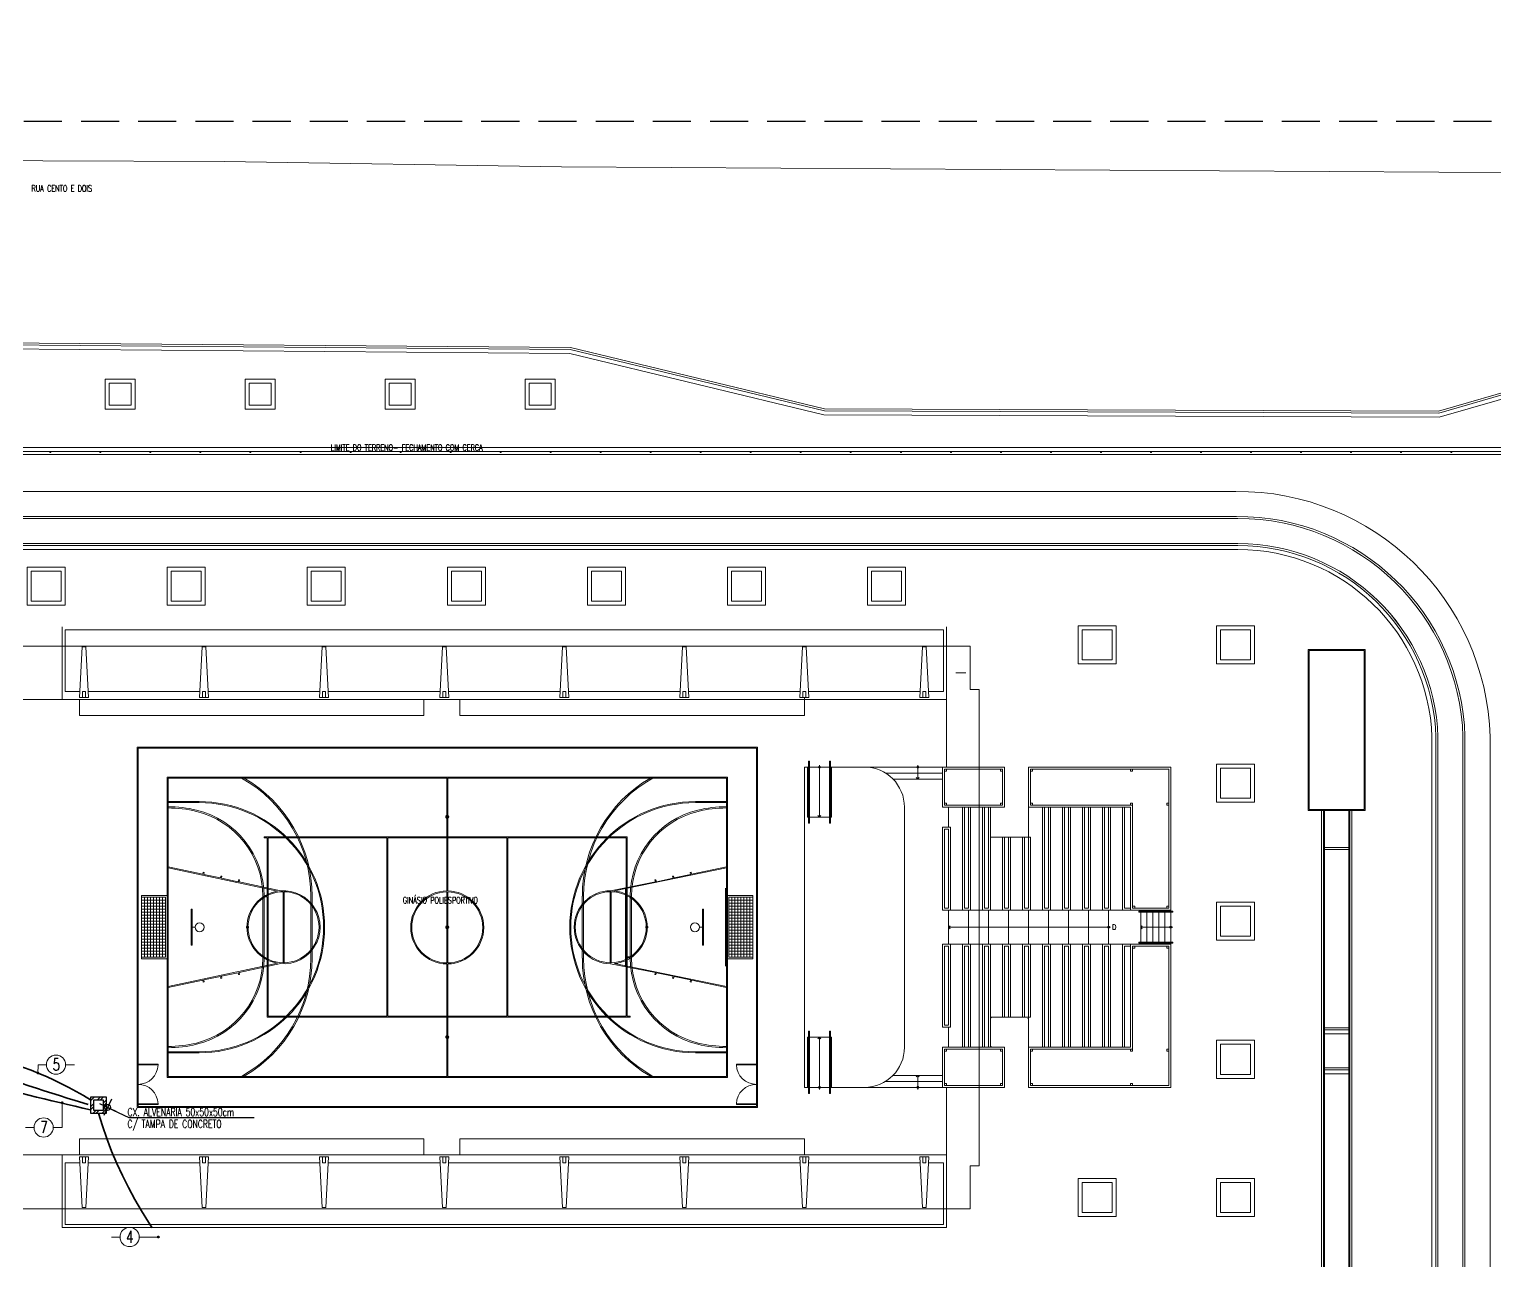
# Model space of a CAD drawing. Header units: millimetres. Extents: x 206 to 837, y 40 to 323.
# Drawn here: x 704.8 to 778.1, y 246.9 to 308.4 of the extents above; entities that cross this region are included whole.
import ezdxf
from ezdxf.enums import TextEntityAlignment as Align

# ---------------------------------------------------------------- set-up
doc = ezdxf.new("R2010")
doc.units = ezdxf.units.MM
doc.linetypes.add('CONTINUO', pattern=[0])
doc.linetypes.add('HIDDEN', pattern=[9.525, 6.35, -3.175])
for name, color, linetype, lineweight in [('I-ARQ', 8, 'Continuous', 0), ('I-CAIXAS', 3, 'Continuous', 30), ('I-ELET_PISO', 5, 'HIDDEN', 35), ('I-LIN_CHAMADA', 9, 'Continuous', 9), ('I-NORMO_ARQ', 9, 'Continuous', 0), ('I-TEXTOS', 2, 'Continuous', 25)]:
    doc.layers.add(name, color=color, linetype=linetype, lineweight=lineweight)
doc.styles.add('50-250', font='SIMPLEX.shx', dxfattribs={"height": 0.3})
doc.styles.add('ROMANS', font='ROMANS.SHX', dxfattribs={"height": 0.25})
doc.styles.get("Standard").update_dxf_attribs({"font": 'arial.ttf'})
doc.dimstyles.new('STANDARD$7', dxfattribs={"dimscale": 1.5, "dimtxt": 0.7, "dimasz": 0.15, "dimexe": 0.1, "dimexo": 0.05, "dimgap": 0.1, "dimtad": 1, "dimdec": 3, "dimzin": 4, "dimdsep": 46, "dimtxsty": 'ROMANS', "dimblk": 'DOT', "dimblk1": 'DOTSMALL', "dimblk2": 'DOTSMALL', "dimsah": 1, "dimcen": 0, "dimdle": 0.15, "dimse1": 1, "dimse2": 1, "dimclrd": 7, "dimclre": 8, "dimclrt": 256, "dimaunit": 1, "dimadec": 0, "dimazin": 0, "dimtfac": 0.006667, "dimtdec": 3, "dimtix": 1, "dimtmove": 2, "dimatfit": 3, "dimldrblk": 'DOTSMALL', "dimfxl": 1, "dimtolj": 1, "dimtzin": 4, "dimarcsym": 0})

# ---------------------------------------------------------------- blocks, each defined once
blk = doc.blocks.new('CANTEIRO')
at = {"layer": 'I-ARQ'}
for points in [[(-1.7, 0.75), (-0.2, 0.75), (-0.2, -0.75), (-1.7, -0.75)], [(-1.5, 0.55), (-0.4, 0.55), (-0.4, -0.55), (-1.5, -0.55)]]:
    blk.add_lwpolyline(points, close=True, dxfattribs=at)
blk = doc.blocks.new('A$C345B1117')
at = {"layer": 'I-ARQ'}
for p, q in [((0.665, 0), (0.665, 40)), ((0.765, 0), (0.765, 40)), ((0.815, 0), (0.815, 40)), ((2.035, 0), (2.035, 40)), ((2.085, 0), (2.085, 40)), ((2.185, 0), (2.185, 40)), ((0.815, 38.15), (2.035, 38.15)), ((0.815, 29.15), (2.035, 29.15)), ((0.815, 27.15), (2.035, 27.15)), ((0.815, 27.05), (2.035, 27.05)), ((0.815, 26.85), (2.035, 26.85)), ((0.665, 0), (2.185, 0))]:
    blk.add_line(p, q, dxfattribs=at)
for points in [[(0, 48.05), (2.85, 48.05), (2.85, 40), (0, 40)], [(0.05, 48), (2.8, 48), (2.8, 40.05), (0.05, 40.05)]]:
    blk.add_lwpolyline(points, close=True, dxfattribs=at)
for points in [[(2.035, 38.05), (0.815, 38.05)], [(2.035, 29.05), (0.815, 29.05)], [(0.815, 28.85), (2.035, 28.85)]]:
    blk.add_lwpolyline(points, dxfattribs=at)
blk = doc.blocks.new('CERCA')
at = {"layer": 'I-ARQ'}
blk.add_lwpolyline([(-0.025, 0), (0.025, 0), (0.025, -0.06), (-0.025, -0.06)], close=True, dxfattribs=at)
blk = doc.blocks.new('A$C5CFF228F')
at = {"layer": 'I-ARQ'}
for p, q in [((0, 15), (0, 0)), ((28, 15), (0, 15)), ((0.05, 14.95), (0.05, 13.775)), ((14, 14.95), (0.05, 14.95)), ((27.95, 14.95), (14.05, 14.95)), ((27.95, 13.775), (27.95, 14.95)), ((28, 0), (28, 15)), ((0.05, 14.475), (0.05, 14.475)), ((1.6, 13.775), (0.05, 13.775)), ((1.6, 13.725), (0.05, 13.725)), ((0.05, 13.725), (0.05, 10.515)), ((26.4, 13.775), (27.95, 13.775)), ((26.4, 13.725), (27.95, 13.725)), ((27.95, 10.515), (27.95, 13.725)), ((0.05, 10.515), (1.786, 10.146)), ((0.05, 10.464), (5.525, 9.301)), ((0.05, 10.464), (0.05, 4.536)), ((27.95, 10.464), (22.361, 9.315)), ((27.95, 10.515), (26.214, 10.146)), ((27.95, 4.536), (27.95, 10.464)), ((1.786, 10.146), (1.807, 10.244)), ((1.807, 10.244), (1.856, 10.234)), ((1.835, 10.136), (1.856, 10.234)), ((1.835, 10.136), (2.667, 9.959)), ((2.667, 9.959), (2.687, 10.057)), ((2.687, 10.057), (2.736, 10.047)), ((2.716, 9.949), (2.736, 10.047)), ((2.716, 9.949), (3.547, 9.772)), ((3.547, 9.772), (3.568, 9.87)), ((3.568, 9.87), (3.617, 9.86)), ((3.596, 9.762), (3.617, 9.86)), ((3.596, 9.762), (5.678, 9.32)), ((24.404, 9.762), (22.165, 9.324)), ((24.432, 9.87), (24.383, 9.86)), ((24.404, 9.762), (24.383, 9.86)), ((24.453, 9.772), (24.432, 9.87)), ((25.284, 9.949), (24.453, 9.772)), ((25.313, 10.057), (25.264, 10.047)), ((25.284, 9.949), (25.264, 10.047)), ((25.333, 9.959), (25.313, 10.057)), ((26.165, 10.136), (25.333, 9.959)), ((26.193, 10.244), (26.144, 10.234)), ((26.165, 10.136), (26.144, 10.234)), ((26.214, 10.146), (26.193, 10.244)), ((5.795, 5.725), (5.795, 9.275)), ((5.845, 5.725), (5.845, 9.275)), ((22.145, 5.725), (22.145, 9.275)), ((22.195, 5.725), (22.195, 9.275)), ((1.4, 7.5), (1.25, 7.5)), ((26.6, 7.5), (26.75, 7.5)), ((26.8, 7.55), (26.8, 7.45)), ((0.05, 4.536), (5.525, 5.699)), ((2.716, 5.051), (3.547, 5.228)), ((3.547, 5.228), (3.568, 5.13)), ((3.568, 5.13), (3.617, 5.14)), ((3.596, 5.238), (5.678, 5.68)), ((3.596, 5.238), (3.617, 5.14)), ((22.145, 5.725), (22.195, 5.725)), ((24.404, 5.238), (22.165, 5.676)), ((27.95, 4.536), (22.361, 5.685)), ((24.404, 5.238), (24.383, 5.14)), ((24.432, 5.13), (24.383, 5.14)), ((24.453, 5.228), (24.432, 5.13)), ((25.284, 5.051), (24.453, 5.228)), ((0.05, 4.485), (1.786, 4.854)), ((0.05, 4.485), (0.05, 1.275)), ((1.786, 4.854), (1.807, 4.756)), ((1.807, 4.756), (1.856, 4.766)), ((1.835, 4.864), (2.667, 5.041)), ((1.835, 4.864), (1.856, 4.766)), ((2.667, 5.041), (2.687, 4.943)), ((2.687, 4.943), (2.736, 4.953)), ((2.716, 5.051), (2.736, 4.953)), ((25.284, 5.051), (25.264, 4.953)), ((25.313, 4.943), (25.264, 4.953)), ((25.333, 5.041), (25.313, 4.943)), ((26.165, 4.864), (25.333, 5.041)), ((26.165, 4.864), (26.144, 4.766)), ((26.193, 4.756), (26.144, 4.766)), ((26.214, 4.854), (26.193, 4.756)), ((27.95, 4.485), (26.214, 4.854)), ((27.95, 1.275), (27.95, 4.485)), ((1.6, 1.275), (0.05, 1.275)), ((1.6, 1.225), (0.05, 1.225)), ((0.05, 1.225), (0.05, 0.05)), ((26.4, 1.275), (27.95, 1.275)), ((26.4, 1.225), (27.95, 1.225)), ((27.95, 0.051), (27.95, 1.225)), ((0.05, 0.05), (14, 0.05)), ((14.05, 0.051), (27.95, 0.051)), ((0, 0), (28, 0))]:
    blk.add_line(p, q, dxfattribs=at)
for points in [[(1.2, 6.6), (1.25, 6.6), (1.25, 8.4), (1.2, 8.4)], [(26.8, 6.6), (26.75, 6.6), (26.75, 8.4), (26.8, 8.4)]]:
    blk.add_lwpolyline(points, close=True, dxfattribs=at)
for centre in [(1.625, 7.5), (26.375, 7.5)]:
    blk.add_circle(centre, 0.225, dxfattribs=at)
for centre, radius, start, end in [((1.6, 7.5), 6.275, 270, 90), ((1.6, 7.5), 6.225, 270, 90), ((26.4, 7.5), 6.275, 90, 270), ((26.4, 7.5), 6.225, 90, 270), ((5.82, 7.5), 1.825, 265.55297, 94.44703), ((5.82, 7.5), 1.775, 270.80701, 89.19299), ((22.17, 7.5), 1.825, 90, 270), ((22.17, 7.5), 1.775, 90.80701, 269.19299)]:
    blk.add_arc(centre, radius, start, end, dxfattribs=at)
at = {"layer": 'I-ARQ', "linetype": 'HIDDEN'}
for centre, radius, start, end in [((5.82, 7.5), 1.825, 99.30306, 260.69694), ((5.82, 7.5), 1.775, 90.80701, 269.19299), ((22.17, 7.5), 1.775, 270.80701, 89.19299), ((22.17, 7.5), 1.825, 276.00435, 83.99565)]:
    blk.add_arc(centre, radius, start, end, dxfattribs=at)
blk = doc.blocks.new('A$C256961AF')
at = {"layer": 'I-ARQ'}
for p, q in [((18.3, 10.1), (0.15, 10.1)), ((0.15, 10.1), (0.15, 4.1)), ((6.125, 1.15), (6.125, 10.05)), ((6.175, 1.15), (6.175, 10.05)), ((12.125, 1.15), (12.125, 10.05)), ((12.175, 1.15), (12.175, 10.05)), ((18.3, 10.05), (18.15, 10.05)), ((18.15, 7.15), (18.15, 10.05)), ((18.3, 10.05), (18.3, 10.1)), ((18.3, 7.15), (18.15, 7.15)), ((18.15, 1.1), (18.15, 7.1)), ((18.15, 7.1), (18.3, 7.1)), ((18.3, 7.15), (18.3, 7.1)), ((0, 4.1), (0.15, 4.1)), ((0, 4.1), (0, 4.05)), ((0.15, 4.05), (0, 4.05)), ((0.15, 4.05), (0.15, 1.15)), ((0, 1.15), (0.15, 1.15)), ((0, 1.15), (0, 1.1)), ((0, 1.1), (18.15, 1.1))]:
    blk.add_line(p, q, dxfattribs=at)
at = {"layer": 'I-ARQ', "const_width": 0.095}
for points in [[(9.202, 11.1, -1), (9.097, 11.1, -1)], [(9.202, 0.1, -1), (9.097, 0.1, -1)]]:
    blk.add_lwpolyline(points, format="xyb", close=True, dxfattribs=at)
at = {"layer": 'I-ARQ'}
for points in [[(6.125, 10.05), (0.2, 10.05), (0.2, 1.15), (6.125, 1.15)], [(9.125, 10.05), (6.175, 10.05)], [(12.125, 10.05), (9.175, 10.05)], [(12.175, 1.15), (18.1, 1.15), (18.1, 10.05), (12.175, 10.05)], [(6.175, 1.15), (9.125, 1.15)], [(9.175, 1.15), (12.125, 1.15)]]:
    blk.add_lwpolyline(points, dxfattribs=at)
blk = doc.blocks.new('_Open90')
at = {"color": 0, "linetype": 'ByBlock', "lineweight": -2}
for p, q in [((0, 0), (-1, 0)), ((-0.5, 0.5), (0, 0)), ((0, 0), (-0.5, -0.5))]:
    blk.add_line(p, q, dxfattribs=at)
blk = doc.blocks.new('CX50X50')
at = {"layer": 'I-CAIXAS', "lineweight": 0}
h = blk.add_hatch(dxfattribs=at)
h.set_pattern_fill('STEEL', color=9, scale=0.1, style=0)
h.set_pattern_definition([(45, (0, 0), (-0.2245, 0.2245), []), (45, (0, 0.15875), (-0.2245, 0.2245), [])])
h.paths.add_polyline_path([(0.4, 0.4), (-0.4, 0.4), (-0.4, -0.4), (0.4, -0.4)])
h.paths.add_polyline_path([(0.25, -0.25), (-0.25, -0.25), (-0.25, 0.25), (0.25, 0.25)], flags=16)
at = {"layer": 'I-CAIXAS'}
for points in [[(0.4, 0.4), (-0.4, 0.4), (-0.4, -0.4), (0.4, -0.4)], [(0.25, 0.25), (-0.25, 0.25), (-0.25, -0.25), (0.25, -0.25)]]:
    blk.add_lwpolyline(points, close=True, dxfattribs=at)
blk = doc.blocks.new('DOT')
for p, q in [((1.5, 0), (-1.5, 0)), ((0, -1.5), (0, 1.5))]:
    blk.add_line(p, q)
blk.add_circle((0, 0), 0.5)

msp = doc.modelspace()

# ---------------------------------------------------------------- hatches: boundary and pattern name
at = {"layer": 'I-LIN_CHAMADA'}
for points in [[(705.335, 256.238, -1), (705.186, 256.238, -1)], [(706.394, 254.754, 1), (706.543, 254.754, 1)], [(711.197, 248.046, 1), (711.346, 248.046, 1)]]:
    msp.add_hatch(color=256, dxfattribs=at).paths.add_polyline_path(points)

# ---------------------------------------------------------------- linework, layer by layer
at = {"linetype": 'HIDDEN', "ltscale": 0.3}
msp.add_lwpolyline([(644.545, 303.79), (779.432, 303.79), (779.432, 188.6), (644.545, 188.6)], close=True, dxfattribs=at)
at = {"layer": 'I-ARQ'}
for p, q in [((655.658, 292.986), (731.853, 292.383)), ((655.742, 293.085), (731.866, 292.483)), ((655.49, 292.787), (731.829, 292.183)), ((731.829, 292.183), (744.53, 289.117)), ((731.853, 292.383), (744.555, 289.317)), ((731.866, 292.483), (744.567, 289.417)), ((744.555, 289.317), (775.255, 289.196)), ((744.567, 289.417), (775.241, 289.296)), ((744.53, 289.117), (775.283, 288.996)), ((793.388, 287.292), (666.379, 287.292)), ((793.388, 287.292), (666.379, 287.292)), ((793.242, 287.142), (666.379, 287.142)), ((793.181, 287.492), (666.462, 287.492)), ((765.118, 285.291), (666.441, 285.291)), ((765.149, 284.041), (666.441, 284.041)), ((765.224, 283.941), (677.004, 283.941)), ((706.467, 278.522), (706.467, 274.892)), ((706.617, 278.372), (750.501, 278.372)), ((706.617, 278.372), (706.617, 275.292)), ((750.501, 275.292), (750.501, 278.372)), ((750.651, 274.892), (750.651, 278.522)), ((687.294, 277.554), (751.844, 277.554)), ((751.844, 277.554), (751.844, 275.404)), ((751.844, 277.554), (751.844, 275.404)), ((751.844, 275.404), (751.844, 277.554)), ((751.844, 275.404), (752.294, 275.404)), ((752.294, 275.404), (752.294, 251.604)), ((706.467, 274.892), (702.651, 274.892)), ((706.467, 274.892), (750.651, 274.892)), ((706.617, 275.292), (707.35, 275.292)), ((707.334, 274.892), (707.334, 274.092)), ((707.634, 274.992), (707.484, 274.992)), ((707.768, 275.292), (713.35, 275.292)), ((713.634, 274.992), (713.484, 274.992)), ((713.768, 275.292), (719.35, 275.292)), ((719.634, 274.992), (719.484, 274.992)), ((719.768, 275.292), (725.35, 275.292)), ((724.547, 274.092), (724.547, 274.892)), ((725.634, 274.992), (725.484, 274.992)), ((725.768, 275.292), (731.35, 275.292)), ((726.347, 274.092), (726.347, 274.892)), ((731.634, 274.992), (731.484, 274.992)), ((731.768, 275.292), (737.35, 275.292)), ((737.634, 274.992), (737.484, 274.992)), ((737.768, 275.292), (743.35, 275.292)), ((743.559, 274.992), (743.559, 274.092)), ((743.768, 275.292), (749.35, 275.292)), ((750.501, 275.292), (749.768, 275.292)), ((750.651, 274.892), (750.651, 271.522)), ((707.334, 274.092), (724.547, 274.092)), ((726.347, 274.092), (743.559, 274.092)), ((710.209, 256.672), (710.209, 272.522)), ((710.209, 272.522), (741.209, 272.522)), ((710.259, 272.472), (741.159, 272.472)), ((710.259, 256.672), (710.259, 272.472)), ((741.159, 272.472), (741.159, 256.672)), ((741.209, 272.522), (741.209, 256.672)), ((774.919, 273.014), (774.919, 206.008)), ((775.119, 273.014), (775.119, 206.008)), ((775.219, 273.017), (775.219, 205.925)), ((775.219, 273.017), (775.219, 205.925)), ((776.469, 273.037), (776.469, 205.925)), ((776.569, 273.047), (776.569, 206)), ((777.82, 273.027), (777.819, 206.031)), ((743.759, 271.822), (743.759, 268.722)), ((743.809, 271.822), (743.759, 271.822)), ((743.809, 271.822), (743.809, 268.722)), ((744.809, 271.822), (744.809, 268.722)), ((744.859, 271.822), (744.809, 271.822)), ((744.859, 271.822), (744.859, 268.722)), ((711.709, 256.022), (711.709, 271.022)), ((711.709, 271.022), (739.709, 271.022)), ((711.759, 269.542), (711.759, 270.972)), ((711.759, 270.972), (715.428, 270.972)), ((715.558, 270.972), (725.684, 270.972)), ((725.684, 265.336), (725.684, 270.972)), ((735.86, 270.972), (725.734, 270.972)), ((725.734, 265.336), (725.734, 270.972)), ((739.659, 270.972), (735.989, 270.972)), ((739.659, 270.972), (739.659, 256.072)), ((739.709, 271.022), (739.709, 256.022)), ((743.559, 269.022), (743.559, 271.522)), ((743.709, 271.522), (743.559, 271.522)), ((743.709, 269.022), (743.709, 271.522)), ((743.759, 271.522), (743.709, 271.522)), ((744.809, 271.522), (743.809, 271.522)), ((744.909, 271.522), (744.859, 271.522)), ((746.559, 271.522), (744.909, 271.522)), ((744.909, 269.022), (744.909, 271.522)), ((750.462, 271.522), (746.559, 271.522)), ((750.462, 271.222), (747.613, 271.222)), ((750.562, 269.622), (750.562, 271.422)), ((750.562, 271.422), (753.462, 271.422)), ((753.462, 271.422), (753.462, 269.622)), ((753.562, 269.522), (753.562, 271.522)), ((754.762, 269.522), (754.762, 271.522)), ((754.862, 271.422), (761.762, 271.422)), ((754.862, 269.622), (754.862, 271.422)), ((761.762, 271.422), (761.762, 264.472)), ((750.462, 270.922), (747.987, 270.922)), ((711.759, 257.566), (711.759, 269.478)), ((748.559, 269.522), (748.559, 257.522)), ((753.462, 269.622), (750.562, 269.622)), ((750.762, 268.522), (750.762, 269.522)), ((754.762, 268.022), (754.762, 269.522)), ((759.962, 269.622), (754.862, 269.622)), ((759.962, 264.472), (759.962, 269.622)), ((743.559, 269.022), (743.559, 258.022)), ((743.759, 269.022), (743.709, 269.022)), ((744.809, 269.022), (743.809, 269.022)), ((744.909, 269.022), (744.859, 269.022)), ((743.809, 268.722), (743.759, 268.722)), ((744.859, 268.722), (744.809, 268.722)), ((753.462, 268.022), (752.862, 268.022)), ((754.762, 268.022), (753.562, 268.022)), ((710.429, 265.102), (711.709, 265.102)), ((710.429, 265.102), (710.429, 261.942)), ((710.429, 265.102), (710.429, 265.022)), ((711.709, 265.102), (711.709, 261.942)), ((725.684, 261.736), (725.684, 265.286)), ((725.734, 261.736), (725.734, 265.286)), ((734.619, 261.579), (734.619, 265.465)), ((734.699, 261.579), (734.699, 265.465)), ((739.619, 261.579), (739.619, 265.465)), ((739.699, 261.579), (739.699, 265.465)), ((739.709, 265.102), (739.709, 261.942)), ((740.989, 265.102), (739.709, 265.102)), ((740.989, 265.102), (740.989, 261.942)), ((710.429, 265.022), (711.629, 265.022)), ((710.429, 264.872), (711.629, 264.872)), ((710.429, 264.722), (711.629, 264.722)), ((710.429, 264.572), (711.629, 264.572)), ((710.429, 264.422), (711.629, 264.422)), ((710.579, 265.022), (710.579, 262.022)), ((710.729, 265.022), (710.729, 262.022)), ((710.879, 265.022), (710.879, 262.022)), ((711.029, 265.022), (711.029, 262.022)), ((711.179, 265.022), (711.179, 262.022)), ((711.329, 265.022), (711.329, 262.022)), ((711.479, 265.022), (711.479, 262.022)), ((711.629, 265.022), (711.629, 262.022)), ((716.497, 261.971), (716.497, 265.073)), ((716.561, 261.971), (716.561, 265.073)), ((718.893, 261.971), (718.893, 265.073)), ((718.956, 261.971), (718.956, 265.073)), ((732.461, 261.971), (732.461, 265.073)), ((732.525, 261.971), (732.525, 265.073)), ((734.856, 261.971), (734.856, 265.073)), ((734.92, 261.971), (734.92, 265.073)), ((739.789, 265.022), (739.789, 262.022)), ((740.989, 265.022), (739.789, 265.022)), ((739.789, 264.872), (740.989, 264.872)), ((739.789, 264.722), (740.989, 264.722)), ((739.789, 264.572), (740.989, 264.572)), ((739.789, 264.422), (740.989, 264.422)), ((739.939, 265.022), (739.939, 262.022)), ((740.089, 265.022), (740.089, 262.022)), ((740.239, 265.022), (740.239, 262.022)), ((740.389, 265.022), (740.389, 262.022)), ((740.539, 265.022), (740.539, 262.022)), ((740.689, 265.022), (740.689, 262.022)), ((740.839, 265.022), (740.839, 262.022)), ((759.862, 264.372), (750.562, 264.372)), ((750.762, 262.672), (750.762, 264.372)), ((751.762, 262.672), (751.762, 264.372)), ((752.762, 262.672), (752.762, 264.372)), ((753.762, 262.672), (753.762, 264.372)), ((754.762, 262.672), (754.762, 264.372)), ((755.762, 262.672), (755.762, 264.372)), ((756.762, 262.672), (756.762, 264.372)), ((757.762, 262.672), (757.762, 264.372)), ((758.762, 262.672), (758.762, 264.372)), ((761.762, 264.472), (759.962, 264.472)), ((760.362, 264.322), (760.362, 264.372)), ((760.662, 264.322), (760.662, 264.372)), ((760.962, 264.322), (760.962, 264.372)), ((761.262, 264.322), (761.262, 264.372)), ((761.562, 264.322), (761.562, 264.372)), ((761.862, 264.322), (761.862, 264.372)), ((710.429, 264.272), (711.629, 264.272)), ((710.429, 264.122), (711.629, 264.122)), ((710.429, 263.972), (711.629, 263.972)), ((710.429, 263.822), (711.629, 263.822)), ((710.429, 263.672), (711.629, 263.672)), ((739.789, 264.272), (740.989, 264.272)), ((739.789, 264.122), (740.989, 264.122)), ((739.789, 263.972), (740.989, 263.972)), ((739.789, 263.822), (740.989, 263.822)), ((739.789, 263.672), (740.989, 263.672)), ((760.262, 264.272), (760.262, 264.322)), ((760.262, 264.322), (761.962, 264.322)), ((760.262, 264.272), (761.962, 264.272)), ((760.362, 262.772), (760.362, 264.272)), ((760.662, 262.772), (760.662, 264.272)), ((760.962, 262.772), (760.962, 264.272)), ((761.262, 262.772), (761.262, 264.272)), ((761.562, 262.772), (761.562, 264.272)), ((761.862, 262.772), (761.862, 264.272)), ((761.962, 264.272), (761.962, 264.322)), ((710.429, 263.522), (711.629, 263.522)), ((710.429, 263.372), (711.629, 263.372)), ((710.429, 263.222), (711.629, 263.222)), ((710.429, 263.072), (711.629, 263.072)), ((710.429, 262.922), (711.629, 262.922)), ((739.789, 263.522), (740.989, 263.522)), ((739.789, 263.372), (740.989, 263.372)), ((739.789, 263.222), (740.989, 263.222)), ((739.789, 263.072), (740.989, 263.072)), ((739.789, 262.922), (740.989, 262.922)), ((710.429, 262.772), (711.629, 262.772)), ((710.429, 262.622), (711.629, 262.622)), ((710.429, 262.472), (711.629, 262.472)), ((710.429, 262.322), (711.629, 262.322)), ((710.429, 262.172), (711.629, 262.172)), ((739.789, 262.772), (740.989, 262.772)), ((739.789, 262.622), (740.989, 262.622)), ((739.789, 262.472), (740.989, 262.472)), ((739.789, 262.322), (740.989, 262.322)), ((739.789, 262.172), (740.989, 262.172)), ((759.862, 262.672), (750.562, 262.672)), ((756.462, 262.672), (756.862, 262.672)), ((761.762, 262.572), (759.962, 262.572)), ((759.962, 262.572), (759.962, 257.422)), ((760.262, 262.772), (760.262, 262.722)), ((760.262, 262.772), (761.962, 262.772)), ((760.262, 262.722), (761.962, 262.722)), ((760.362, 262.672), (760.362, 262.722)), ((760.662, 262.672), (760.662, 262.722)), ((760.962, 262.672), (760.962, 262.722)), ((761.262, 262.672), (761.262, 262.722)), ((761.562, 262.672), (761.562, 262.722)), ((761.762, 255.622), (761.762, 262.572)), ((761.862, 262.672), (761.862, 262.722)), ((761.962, 262.772), (761.962, 262.722)), ((710.429, 262.022), (711.629, 262.022)), ((710.429, 262.022), (710.429, 261.942)), ((710.429, 261.942), (711.709, 261.942)), ((725.684, 256.072), (725.684, 261.686)), ((725.734, 256.072), (725.734, 261.686)), ((740.989, 261.942), (739.709, 261.942)), ((740.989, 262.022), (739.789, 262.022)), ((750.762, 258.522), (750.762, 257.522)), ((752.862, 258.972), (752.912, 259.022)), ((753.462, 259.022), (752.862, 259.022)), ((752.862, 258.816), (752.862, 258.816)), ((752.862, 258.505), (752.862, 258.505)), ((754.762, 259.022), (753.562, 259.022)), ((754.729, 258.972), (754.762, 258.939)), ((754.762, 259.022), (754.762, 257.522)), ((743.559, 258.022), (743.559, 255.522)), ((743.759, 258.022), (743.709, 258.022)), ((743.709, 258.022), (743.709, 255.522)), ((743.759, 258.322), (743.759, 255.222)), ((743.809, 258.322), (743.759, 258.322)), ((743.809, 258.322), (743.809, 255.222)), ((744.809, 258.022), (743.809, 258.022)), ((744.809, 258.322), (744.809, 255.222)), ((744.859, 258.322), (744.809, 258.322)), ((744.859, 258.322), (744.859, 255.222)), ((744.909, 258.022), (744.859, 258.022)), ((744.909, 258.022), (744.909, 255.522)), ((752.862, 258.194), (752.862, 258.194)), ((752.862, 257.883), (752.862, 257.883)), ((711.759, 256.072), (711.759, 257.502)), ((753.462, 257.422), (750.562, 257.422)), ((750.562, 257.422), (750.562, 255.622)), ((752.862, 257.572), (752.912, 257.522)), ((752.862, 257.572), (752.862, 257.572)), ((753.462, 255.622), (753.462, 257.422)), ((753.562, 257.522), (753.562, 255.522)), ((753.562, 257.494), (753.562, 257.494)), ((753.562, 257.183), (753.562, 257.183)), ((754.762, 257.522), (754.762, 255.522)), ((759.962, 257.422), (754.862, 257.422)), ((754.862, 257.422), (754.862, 255.622)), ((710.209, 256.672), (710.209, 254.672)), ((710.259, 256.672), (710.209, 256.672)), ((710.259, 256.672), (710.259, 254.672)), ((741.159, 256.673), (741.159, 254.672)), ((741.159, 256.672), (741.209, 256.672)), ((741.209, 254.672), (741.209, 256.672)), ((753.562, 256.872), (753.562, 256.872)), ((753.562, 256.561), (753.562, 256.561)), ((739.709, 256.022), (711.709, 256.022)), ((715.428, 256.072), (711.759, 256.072)), ((725.684, 256.072), (715.558, 256.072)), ((735.86, 256.072), (725.734, 256.072)), ((739.659, 256.072), (735.989, 256.072)), ((750.462, 255.822), (747.613, 255.822)), ((750.462, 256.122), (747.987, 256.122)), ((750.562, 255.622), (753.462, 255.622)), ((753.562, 256.249), (753.562, 256.249)), ((753.562, 255.938), (753.562, 255.938)), ((753.562, 255.627), (753.562, 255.627)), ((754.862, 255.622), (761.762, 255.622)), ((743.709, 255.522), (743.559, 255.522)), ((743.759, 255.522), (743.709, 255.522)), ((743.809, 255.222), (743.759, 255.222)), ((744.809, 255.522), (743.809, 255.522)), ((744.609, 255.522), (744.809, 255.522)), ((744.859, 255.222), (744.809, 255.222)), ((744.909, 255.522), (744.859, 255.522)), ((744.909, 255.522), (746.559, 255.522)), ((750.462, 255.522), (746.559, 255.522)), ((750.651, 252.152), (750.651, 255.522)), ((710.259, 254.672), (710.209, 254.672)), ((710.209, 254.522), (710.209, 254.672)), ((725.709, 254.522), (710.209, 254.522)), ((710.259, 254.572), (710.259, 254.672)), ((725.709, 254.572), (710.259, 254.572)), ((741.159, 254.572), (725.709, 254.572)), ((741.209, 254.522), (725.709, 254.522)), ((741.209, 254.672), (741.159, 254.672)), ((741.159, 254.672), (741.159, 254.572)), ((741.209, 254.672), (741.209, 254.522)), ((724.547, 252.952), (707.334, 252.952)), ((707.334, 252.152), (707.334, 252.952)), ((724.547, 252.952), (724.547, 252.152)), ((743.559, 252.952), (726.347, 252.952)), ((726.347, 252.952), (726.347, 252.152)), ((743.559, 252.952), (743.559, 252.152)), ((706.467, 252.152), (702.651, 252.152)), ((706.467, 248.522), (706.467, 252.152)), ((707.334, 252.152), (706.467, 252.152)), ((743.784, 252.152), (707.334, 252.152)), ((750.651, 252.152), (711.468, 252.152)), ((750.651, 252.152), (750.651, 248.522)), ((707.35, 251.752), (706.617, 251.752)), ((706.617, 248.672), (706.617, 251.752)), ((713.35, 251.752), (707.768, 251.752)), ((719.35, 251.752), (713.768, 251.752)), ((725.35, 251.752), (719.768, 251.752)), ((731.35, 251.752), (725.768, 251.752)), ((737.35, 251.752), (731.768, 251.752)), ((743.35, 251.752), (737.768, 251.752)), ((749.35, 251.752), (743.768, 251.752)), ((749.768, 251.752), (750.501, 251.752)), ((750.501, 251.752), (750.501, 248.672)), ((752.294, 251.604), (751.844, 251.604)), ((751.844, 251.604), (751.844, 249.454)), ((751.844, 249.454), (687.294, 249.454)), ((706.467, 248.522), (750.651, 248.522)), ((706.617, 248.672), (750.501, 248.672))]:
    msp.add_line(p, q, dxfattribs=at)
at = {"layer": 'I-ARQ', "linetype": 'CONTINUO'}
for p, q in [((775.241, 289.296), (785.285, 292.212)), ((775.255, 289.196), (785.299, 292.112)), ((775.283, 288.996), (785.328, 291.912))]:
    msp.add_line(p, q, dxfattribs=at)
at = {"layer": 'I-ARQ', "linetype": 'HIDDEN'}
msp.add_line((751.118, 276.222), (751.618, 276.222), dxfattribs=at)
at = {"layer": 'I-ARQ'}
for points in [[(775.266, 301.235), (786.508, 301.213), (800.819, 301.088), (833.156, 300.833), (836.413, 302.276), (836.697, 308.379)], [(694.247, 307.571), (694.267, 303.891), (696.581, 301.879), (705.499, 301.804), (714.588, 301.768), (731.424, 301.515), (775.266, 301.235)], [(707.484, 274.992), (707.484, 275.292), (707.634, 275.292), (707.634, 274.992)], [(713.484, 274.992), (713.484, 275.292), (713.634, 275.292), (713.634, 274.992)], [(719.484, 274.992), (719.484, 275.292), (719.634, 275.292), (719.634, 274.992)], [(725.484, 274.992), (725.484, 275.292), (725.634, 275.292), (725.634, 274.992)], [(731.484, 274.992), (731.484, 275.292), (731.634, 275.292), (731.634, 274.992)], [(737.484, 274.992), (737.484, 275.292), (737.634, 275.292), (737.634, 274.992)], [(743.484, 274.992), (743.484, 275.292), (743.634, 275.292), (743.634, 274.992), (743.484, 274.992)], [(749.484, 274.992), (749.484, 275.292), (749.634, 275.292), (749.634, 274.992)], [(744.309, 269.172), (744.309, 271.622)], [(749.225, 271.072), (749.225, 271.622)], [(753.562, 269.522), (750.462, 269.522), (750.462, 271.522), (753.562, 271.522)], [(754.762, 271.522), (761.862, 271.522), (761.862, 264.372), (759.862, 264.372), (759.862, 269.522), (754.762, 269.522)], [(751.862, 269.522), (751.462, 269.522), (751.462, 264.372), (751.862, 264.372), (751.862, 269.522)], [(752.862, 269.522), (752.462, 269.522), (752.462, 264.372), (752.862, 264.372), (752.862, 269.522)], [(755.862, 269.522), (755.462, 269.522), (755.462, 264.372), (755.862, 264.372), (755.862, 269.522)], [(756.862, 269.522), (756.462, 269.522), (756.462, 264.372), (756.862, 264.372), (756.862, 269.522)], [(757.862, 269.522), (757.462, 269.522), (757.462, 264.372), (757.862, 264.372), (757.862, 269.522)], [(758.862, 269.522), (758.462, 269.522), (758.462, 264.372), (758.862, 264.372), (758.862, 269.522)], [(759.862, 269.522), (759.462, 269.522), (759.462, 264.372), (759.862, 264.372), (759.862, 269.522)], [(750.862, 268.522), (750.462, 268.522), (750.462, 264.372), (750.862, 264.372), (750.862, 268.522)], [(753.862, 268.022), (753.462, 268.022), (753.462, 264.372), (753.862, 264.372), (753.862, 268.022)], [(754.862, 268.022), (754.462, 268.022), (754.462, 264.372), (754.862, 264.372), (754.862, 268.022)], [(750.912, 263.522), (758.862, 263.522)], [(760.512, 263.522), (761.962, 263.522)], [(750.862, 258.522), (750.462, 258.522), (750.462, 262.672), (750.862, 262.672), (750.862, 258.522)], [(751.862, 257.522), (751.462, 257.522), (751.462, 262.672), (751.862, 262.672), (751.862, 257.522)], [(752.862, 257.522), (752.462, 257.522), (752.462, 262.672), (752.862, 262.672), (752.862, 257.522)], [(753.862, 259.022), (753.462, 259.022), (753.462, 262.672), (753.862, 262.672), (753.862, 259.022)], [(754.862, 259.022), (754.462, 259.022), (754.462, 262.672), (754.862, 262.672), (754.862, 259.022)], [(754.762, 255.522), (761.862, 255.522), (761.862, 262.672), (759.862, 262.672), (759.862, 257.522), (754.762, 257.522)], [(755.862, 257.522), (755.462, 257.522), (755.462, 262.672), (755.862, 262.672), (755.862, 257.522)], [(756.862, 257.522), (756.462, 257.522), (756.462, 262.672), (756.862, 262.672), (756.862, 257.522)], [(757.862, 257.522), (757.462, 257.522), (757.462, 262.672), (757.862, 262.672), (757.862, 257.522)], [(758.862, 257.522), (758.462, 257.522), (758.462, 262.672), (758.862, 262.672), (758.862, 257.522)], [(759.862, 257.522), (759.462, 257.522), (759.462, 262.672), (759.862, 262.672), (759.862, 257.522)], [(744.309, 257.872), (744.309, 255.422)], [(753.562, 257.522), (750.462, 257.522), (750.462, 255.522), (753.562, 255.522)], [(749.225, 255.972), (749.225, 255.422)], [(725.634, 252.052), (725.634, 251.752)]]:
    msp.add_lwpolyline(points, dxfattribs=at)
for points in [[(775.219, 273.017, 0.40469), (765.224, 282.691, 0), (677.004, 282.691, 3059019602.697577)], [(775.119, 273.014, 0.40469), (765.224, 282.591), (677.004, 282.591)], [(774.919, 273.008, 0.40469), (765.224, 282.391), (677.004, 282.391)]]:
    msp.add_lwpolyline(points, format="xyb", dxfattribs=at)
for points in [[(706.617, 279.615), (706.617, 281.515), (704.717, 281.515), (704.717, 279.615)], [(706.417, 279.815), (706.417, 281.315), (704.917, 281.315), (704.917, 279.815)], [(713.617, 279.615), (713.617, 281.515), (711.717, 281.515), (711.717, 279.615)], [(713.417, 279.815), (713.417, 281.315), (711.917, 281.315), (711.917, 279.815)], [(720.617, 279.615), (720.617, 281.515), (718.717, 281.515), (718.717, 279.615)], [(720.417, 279.815), (720.417, 281.315), (718.917, 281.315), (718.917, 279.815)], [(727.617, 279.615), (727.617, 281.515), (725.717, 281.515), (725.717, 279.615)], [(727.417, 279.815), (727.417, 281.315), (725.917, 281.315), (725.917, 279.815)], [(734.617, 279.615), (734.617, 281.515), (732.717, 281.515), (732.717, 279.615)], [(734.417, 279.815), (734.417, 281.315), (732.917, 281.315), (732.917, 279.815)], [(741.617, 279.615), (741.617, 281.515), (739.717, 281.515), (739.717, 279.615)], [(741.417, 279.815), (741.417, 281.315), (739.917, 281.315), (739.917, 279.815)], [(748.617, 279.615), (748.617, 281.515), (746.717, 281.515), (746.717, 279.615)], [(748.417, 279.815), (748.417, 281.315), (746.917, 281.315), (746.917, 279.815)], [(759.145, 276.672), (759.145, 278.572), (757.245, 278.572), (757.245, 276.672)], [(758.945, 276.872), (758.945, 278.372), (757.445, 278.372), (757.445, 276.872)], [(766.045, 276.672), (766.045, 278.572), (764.145, 278.572), (764.145, 276.672)], [(765.845, 276.872), (765.845, 278.372), (764.345, 278.372), (764.345, 276.872)], [(707.784, 274.992), (707.651, 277.522), (707.467, 277.522), (707.334, 274.992)], [(713.334, 274.992), (713.784, 274.992), (713.651, 277.522), (713.467, 277.522)], [(719.334, 274.992), (719.784, 274.992), (719.651, 277.522), (719.467, 277.522)], [(725.334, 274.992), (725.784, 274.992), (725.651, 277.522), (725.467, 277.522)], [(731.784, 274.992), (731.651, 277.522), (731.467, 277.522), (731.334, 274.992)], [(737.784, 274.992), (737.651, 277.522), (737.467, 277.522), (737.334, 274.992)], [(743.467, 277.522), (743.334, 274.992), (743.784, 274.992), (743.651, 277.522)], [(749.467, 277.522), (749.334, 274.992), (749.784, 274.992), (749.651, 277.522)], [(739.709, 256.022), (711.709, 256.022), (711.709, 271.022), (739.709, 271.022)], [(750.662, 271.422), (750.562, 271.422), (750.562, 271.322), (750.662, 271.322)], [(753.462, 271.422), (753.362, 271.422), (753.362, 271.322), (753.462, 271.322)], [(754.962, 271.422), (754.862, 271.422), (754.862, 271.322), (754.962, 271.322)], [(759.962, 271.422), (759.862, 271.422), (759.862, 271.322), (759.962, 271.322)], [(766.045, 269.772), (766.045, 271.672), (764.145, 271.672), (764.145, 269.772)], [(765.845, 269.972), (765.845, 271.472), (764.345, 271.472), (764.345, 269.972)], [(750.662, 269.722), (750.562, 269.722), (750.562, 269.622), (750.662, 269.622)], [(751.762, 269.522), (751.562, 269.522), (751.562, 264.472), (751.762, 264.472)], [(752.762, 269.522), (752.562, 269.522), (752.562, 264.472), (752.762, 264.472)], [(753.462, 269.722), (753.362, 269.722), (753.362, 269.622), (753.462, 269.622)], [(754.962, 269.722), (754.862, 269.722), (754.862, 269.622), (754.962, 269.622)], [(755.762, 269.522), (755.562, 269.522), (755.562, 264.472), (755.762, 264.472)], [(756.762, 269.522), (756.562, 269.522), (756.562, 264.472), (756.762, 264.472)], [(757.762, 269.522), (757.562, 269.522), (757.562, 264.472), (757.762, 264.472)], [(758.762, 269.522), (758.562, 269.522), (758.562, 264.472), (758.762, 264.472)], [(759.862, 269.522), (759.562, 269.522), (759.562, 264.472), (759.862, 264.472)], [(759.962, 269.722), (759.862, 269.722), (759.862, 269.622), (759.962, 269.622)], [(761.762, 269.722), (761.662, 269.722), (761.662, 269.622), (761.762, 269.622)], [(750.762, 268.422), (750.562, 268.422), (750.562, 264.472), (750.762, 264.472)], [(753.762, 268.022), (753.562, 268.022), (753.562, 264.472), (753.762, 264.472)], [(754.762, 268.022), (754.562, 268.022), (754.562, 264.472), (754.762, 264.472)], [(760.062, 264.572), (759.962, 264.572), (759.962, 264.472), (760.062, 264.472)], [(761.762, 264.572), (761.662, 264.572), (761.662, 264.472), (761.762, 264.472)], [(766.045, 264.772), (766.045, 262.872), (764.145, 262.872), (764.145, 264.772)], [(765.845, 264.572), (765.845, 263.072), (764.345, 263.072), (764.345, 264.572)], [(750.762, 258.622), (750.562, 258.622), (750.562, 262.572), (750.762, 262.572)], [(751.762, 257.522), (751.562, 257.522), (751.562, 262.572), (751.762, 262.572)], [(752.762, 257.522), (752.562, 257.522), (752.562, 262.572), (752.762, 262.572)], [(753.762, 259.022), (753.562, 259.022), (753.562, 262.572), (753.762, 262.572)], [(754.762, 259.022), (754.562, 259.022), (754.562, 262.572), (754.762, 262.572)], [(755.762, 257.522), (755.562, 257.522), (755.562, 262.572), (755.762, 262.572)], [(756.762, 257.522), (756.562, 257.522), (756.562, 262.572), (756.762, 262.572)], [(757.762, 257.522), (757.562, 257.522), (757.562, 262.572), (757.762, 262.572)], [(758.762, 257.522), (758.562, 257.522), (758.562, 262.572), (758.762, 262.572)], [(759.862, 257.522), (759.562, 257.522), (759.562, 262.572), (759.862, 262.572)], [(760.062, 262.472), (759.962, 262.472), (759.962, 262.572), (760.062, 262.572)], [(760.062, 262.472), (759.962, 262.472), (759.962, 262.572), (760.062, 262.572)], [(761.762, 262.472), (761.662, 262.472), (761.662, 262.572), (761.762, 262.572)], [(761.762, 262.472), (761.662, 262.472), (761.662, 262.572), (761.762, 262.572)], [(766.045, 257.872), (766.045, 255.972), (764.145, 255.972), (764.145, 257.872)], [(750.662, 257.322), (750.562, 257.322), (750.562, 257.422), (750.662, 257.422)], [(753.462, 257.322), (753.362, 257.322), (753.362, 257.422), (753.462, 257.422)], [(754.962, 257.322), (754.862, 257.322), (754.862, 257.422), (754.962, 257.422)], [(759.962, 257.322), (759.862, 257.322), (759.862, 257.422), (759.962, 257.422)], [(761.762, 257.322), (761.662, 257.322), (761.662, 257.422), (761.762, 257.422)], [(765.845, 257.672), (765.845, 256.172), (764.345, 256.172), (764.345, 257.672)], [(710.259, 256.672), (711.259, 256.672), (711.259, 256.642), (710.259, 256.642)], [(741.159, 256.672), (740.159, 256.672), (740.159, 256.642), (741.159, 256.642)], [(750.662, 255.622), (750.562, 255.622), (750.562, 255.722), (750.662, 255.722)], [(753.462, 255.622), (753.362, 255.622), (753.362, 255.722), (753.462, 255.722)], [(754.962, 255.622), (754.862, 255.622), (754.862, 255.722), (754.962, 255.722)], [(759.962, 255.622), (759.862, 255.622), (759.862, 255.722), (759.962, 255.722)], [(710.259, 254.672), (711.259, 254.672), (711.259, 254.702), (710.259, 254.702)], [(741.159, 254.672), (740.159, 254.672), (740.159, 254.702), (741.159, 254.702)], [(707.334, 252.052), (707.467, 249.522), (707.651, 249.522), (707.784, 252.052)], [(707.634, 252.052), (707.634, 251.752), (707.484, 251.752), (707.484, 252.052)], [(713.784, 252.052), (713.334, 252.052), (713.467, 249.522), (713.651, 249.522)], [(713.634, 252.052), (713.634, 251.752), (713.484, 251.752), (713.484, 252.052)], [(719.784, 252.052), (719.334, 252.052), (719.467, 249.522), (719.651, 249.522)], [(719.634, 252.052), (719.634, 251.752), (719.484, 251.752), (719.484, 252.052)], [(725.334, 252.052), (725.467, 249.522), (725.651, 249.522), (725.784, 252.052)], [(725.634, 251.752), (725.484, 251.752), (725.484, 252.052), (725.634, 252.052)], [(731.334, 252.052), (731.467, 249.522), (731.651, 249.522), (731.784, 252.052)], [(731.484, 252.052), (731.634, 252.052), (731.634, 251.752), (731.484, 251.752)], [(737.334, 252.052), (737.467, 249.522), (737.651, 249.522), (737.784, 252.052)], [(737.634, 252.052), (737.634, 251.752), (737.484, 251.752), (737.484, 252.052)], [(743.467, 249.522), (743.334, 252.052), (743.784, 252.052), (743.651, 249.522)], [(743.634, 252.052), (743.634, 251.752), (743.484, 251.752), (743.484, 252.052)], [(749.467, 249.522), (749.334, 252.052), (749.784, 252.052), (749.651, 249.522)], [(749.484, 252.052), (749.634, 252.052), (749.634, 251.752), (749.484, 251.752)], [(759.145, 250.972), (759.145, 249.072), (757.245, 249.072), (757.245, 250.972)], [(758.945, 250.772), (758.945, 249.272), (757.445, 249.272), (757.445, 250.772)], [(766.045, 250.972), (766.045, 249.072), (764.145, 249.072), (764.145, 250.972)], [(765.845, 250.772), (765.845, 249.272), (764.345, 249.272), (764.345, 250.772)]]:
    msp.add_lwpolyline(points, close=True, dxfattribs=at)
for points, const_width in [([(725.657, 263.522, -1), (725.762, 263.522, -1)], 0.095), ([(715.774, 263.522, 1), (715.69, 263.522, 1)], 0.0758), ([(735.644, 263.522, -1), (735.727, 263.522, -1)], 0.0758)]:
    msp.add_lwpolyline(points, format="xyb", close=True, dxfattribs=dict(at, const_width=const_width))
for centre in [(744.309, 271.522), (749.225, 271.522), (758.762, 263.522), (761.862, 263.522), (744.309, 255.522), (749.225, 255.522)]:
    msp.add_circle(centre, 0.05, dxfattribs=at)
for centre, radius, start, end in [((765.224, 272.691), 12.6, 1.52892, 90.48051), ((765.224, 272.691), 11.35, 1.79491, 90.37858), ((765.224, 272.691), 11.25, 1.76232, 90), ((765.224, 272.691), 10, 1.86924, 90), ((712.138, 265.073), 6.755, 0, 60.84678), ((712.138, 265.073), 6.818, 0, 59.89859), ((739.28, 265.073), 6.818, 120.10141, 180), ((739.28, 265.073), 6.755, 119.15322, 180), ((746.559, 269.522), 2, 0, 90), ((711.759, 263.522), 6.02, 76.26097, 90), ((711.759, 263.522), 5.956, 76.26097, 90), ((739.659, 263.522), 6.02, 90, 103.73904), ((739.659, 263.522), 5.956, 90, 103.73904), ((712.138, 265.073), 4.359, 0, 76.26097), ((712.138, 265.073), 4.423, 0, 76.26097), ((739.28, 265.073), 4.423, 103.73904, 180), ((739.28, 265.073), 4.359, 103.73904, 180), ((725.709, 263.511), 1.825, 90.7849, 269.2151), ((725.709, 263.511), 1.775, 90.80701, 269.19299), ((725.709, 263.511), 1.825, 270.7849, 89.2151), ((725.709, 263.511), 1.775, 270.80701, 89.19299), ((712.138, 261.971), 4.359, 283.73904, 0), ((712.138, 261.971), 4.423, 283.73904, 0), ((712.138, 261.971), 6.755, 299.15322, 0), ((712.138, 261.971), 6.818, 300.10141, 0), ((739.28, 261.971), 6.818, 180, 239.89859), ((739.28, 261.971), 6.755, 180, 240.84678), ((739.28, 261.971), 4.423, 180, 256.26097), ((739.28, 261.971), 4.359, 180, 256.26097), ((711.759, 263.522), 5.956, 270, 283.73904), ((711.759, 263.522), 6.02, 270, 283.73904), ((739.659, 263.522), 6.02, 256.26097, 270), ((739.659, 263.522), 5.956, 256.26097, 270), ((746.559, 257.522), 2, 270, 0), ((710.259, 256.672), 1, 270, 358.28164), ((741.159, 256.673), 1.001, 181.78341, 269.96151), ((710.259, 254.672), 1, 1.71836, 90), ((741.159, 254.671), 1.001, 90.03849, 178.21659)]:
    msp.add_arc(centre, radius, start, end, dxfattribs=at)
at = {"layer": 'I-ELET_PISO'}
for centre, radius, start, end in [((698.452, 239.727), 17.86, 58.12741, 79.41806), ((759.47, 424.618), 177.641, 251.03259, 253.11773), ((802.821, 659.734), 416.307, 255.94661, 256.81761), ((728.332, 260.12), 20.896, 196.36404, 225.68295)]:
    msp.add_arc(centre, radius, start, end, dxfattribs=at)
at = {"layer": 'I-LIN_CHAMADA'}
for p, q in [((705.261, 256.654), (705.681, 256.654)), ((706.641, 256.654), (707.087, 256.653)), ((704.641, 253.517), (705.061, 253.517)), ((706.021, 253.517), (706.467, 253.516)), ((708.938, 248.045), (709.358, 248.044)), ((710.318, 248.044), (710.765, 248.044))]:
    msp.add_line(p, q, dxfattribs=at)
at = {"layer": 'I-LIN_CHAMADA', "lineweight": 0}
for centre in [(706.161, 256.654), (705.541, 253.517), (709.838, 248.044)]:
    msp.add_circle(centre, 0.48, dxfattribs=at)
at = {"layer": 'I-NORMO_ARQ'}
for p, q in [((705.261, 256.654), (705.26, 256.205)), ((706.467, 253.516), (706.468, 254.756)), ((710.765, 248.044), (711.346, 248.044))]:
    msp.add_line(p, q, dxfattribs=at)

# ---------------------------------------------------------------- block references
at = {"layer": 'I-ARQ', "rotation": 180.0000000066701}
for p in [(708.409, 290.144), (715.409, 290.144), (722.409, 290.144), (729.409, 290.144)]:
    msp.add_blockref('CANTEIRO', p, dxfattribs=at)
at = {"layer": 'I-ARQ'}
for p in [(705.878, 287.292), (708.378, 287.292), (710.878, 287.292), (713.378, 287.292), (715.878, 287.292), (718.378, 287.292), (720.878, 287.292), (723.378, 287.292), (725.878, 287.292), (728.378, 287.292), (730.878, 287.292), (733.378, 287.292), (735.878, 287.292), (738.378, 287.292), (740.878, 287.292), (743.378, 287.292), (745.878, 287.292), (748.378, 287.292), (750.878, 287.292), (753.378, 287.292), (755.878, 287.292), (758.378, 287.292), (760.878, 287.292), (763.378, 287.292), (765.878, 287.292), (768.378, 287.292), (770.878, 287.292), (773.378, 287.292), (775.878, 287.292)]:
    msp.add_blockref('CERCA', p, dxfattribs=at)
at = {"layer": 'I-ARQ', "xscale": -1}
msp.add_blockref('A$C345B1117', (771.582, 229.352), dxfattribs=at)
at = {"layer": 'I-ARQ', "extrusion": (-2.21397e-44, -1.84636e-46, -1), "zscale": -1, "rotation": 179.9999997248844}
for name, p in [('A$C5CFF228F', (-711.709, 271.022)), ('A$C256961AF', (-716.559, 269.136))]:
    msp.add_blockref(name, p, dxfattribs=at)
at = {"layer": 'I-ARQ', "xscale": 0.15, "yscale": 0.15, "zscale": 0.15}
for p, rotation in [((749.225, 270.922), 270.0000002751233), ((744.309, 269.022), 270.0000002751169), ((750.762, 263.522), 180.0000002751156), ((760.362, 263.522), 180.0000002751154), ((744.309, 258.022), 90.00000027511179), ((749.225, 256.122), 90.00000027510468)]:
    msp.add_blockref('_Open90', p, dxfattribs=dict(at, rotation=rotation))
at = {"layer": 'I-ELET_PISO'}
msp.add_blockref('CX50X50', (708.282, 254.632), dxfattribs=at)

# ---------------------------------------------------------------- texts
at = {"layer": 'I-ARQ', "style": 'ROMANS', "width": 0.7}
msp.add_text('GINÁSIO POLIESPORTIVO', height=0.32, rotation=0, dxfattribs=at).set_placement((725.367, 264.87), align=Align.MIDDLE_CENTER)
at = {"layer": 'I-ARQ', "insert": (759.04, 263.529), "char_height": 0.3, "width": 0.36, "attachment_point": 5, "rotation": 0, "style": '50-250'}
msp.add_mtext('\\A1;{\\H0.8333x;D}', dxfattribs=at)
at = {"layer": 'I-NORMO_ARQ', "style": 'ROMANS', "width": 0.7}
msp.add_text('RUA CENTO E DOIS', height=0.32, dxfattribs=at).set_placement((704.933, 300.269, -836))
msp.add_text('LIMITE DO TERRENO- FECHAMENTO COM CERCA', height=0.32, dxfattribs=at).set_placement((723.688, 287.483), align=Align.MIDDLE_CENTER)
at = {"layer": 'I-TEXTOS', "color": 2, "style": 'ROMANS', "width": 0.7}
for s, height, p in [('5', 0.6, (705.993, 256.362)), ('CX. ALVENARIA 50x50x50cm', 0.4, (709.735, 254.086)), ('7', 0.6, (705.373, 253.225)), ('C/ TAMPA DE CONCRETO', 0.4, (709.732, 253.493)), ('4', 0.6, (709.67, 247.753))]:
    msp.add_text(s, height=height, dxfattribs=at).set_placement(p)

# ---------------------------------------------------------------- leaders
at = {"layer": 'I-LIN_CHAMADA', "lineweight": 0}
msp.add_leader([(708.736, 254.519), (709.792, 254.015), (716.059, 254.015)], dimstyle='STANDARD$7', override={"dimscale": 1, "dimtxt": 0.18, "dimasz": 0.3, "dimexe": 0.18, "dimexo": 0.0625, "dimgap": 0.09, "dimtad": 0, "dimtih": 1, "dimtoh": 1, "dimdec": 4, "dimzin": 0, "dimtxsty": 'Standard', "dimcen": 0.09, "dimdle": 0, "dimse1": 0, "dimse2": 0, "dimclrd": 256, "dimclre": 0, "dimclrt": 0, "dimaunit": 0, "dimtfac": 1, "dimtdec": 4, "dimtix": 0, "dimtofl": 0, "dimtmove": 0, "dimldrblk": 'Dot', "dimtzin": 0}, dxfattribs=at)

doc.saveas('drawing.dxf')
